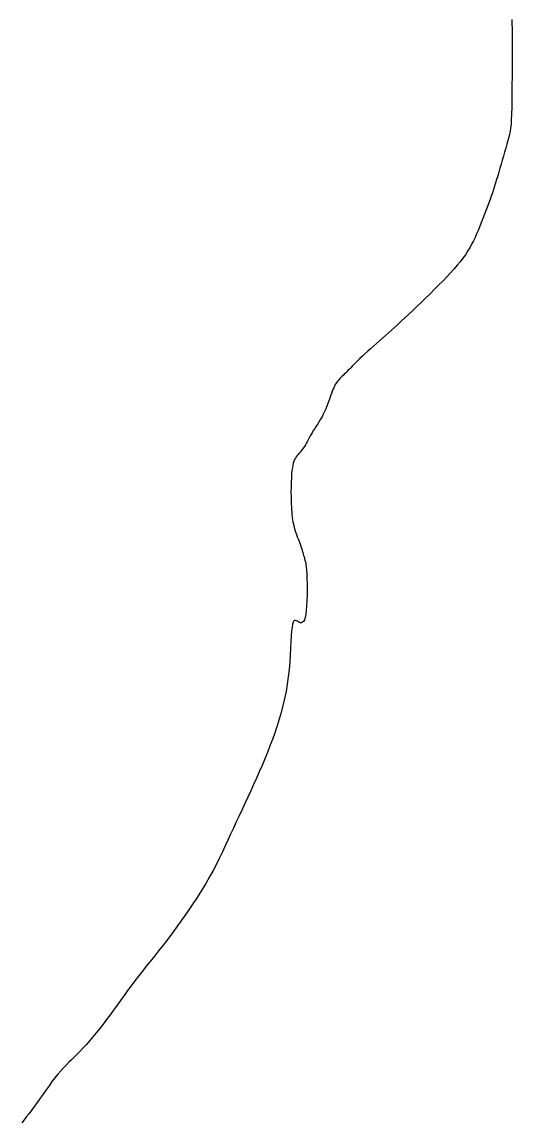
# Model space of a CAD drawing. Extents: x 126 to 330, y 31 to 256.
# Drawn here: x 256.87 to 271.28, y 114.47 to 146.74 of the extents above; entities that cross this region are included whole.
import ezdxf

# ---------------------------------------------------------------- set-up
doc = ezdxf.new("R2010")
doc.units = 0
doc.layers.add('L35', color=3, linetype='CONTINUOUS')

msp = doc.modelspace()

# ---------------------------------------------------------------- linework, layer by layer
at = {"layer": 'L35', "linetype": 'Continuous'}
msp.add_lwpolyline([(271.279, 146.817), (271.282, 146.424), (271.283, 146.013), (271.283, 145.601), (271.282, 145.203), (271.28, 144.834), (271.277, 144.512), (271.274, 144.247), (271.268, 144.035), (271.262, 143.866), (271.253, 143.732), (271.241, 143.623), (271.227, 143.53), (271.209, 143.445), (271.187, 143.358), (271.161, 143.261), (271.132, 143.156), (271.1, 143.043), (271.066, 142.926), (271.031, 142.806), (270.996, 142.684), (270.96, 142.564), (270.925, 142.447), (270.892, 142.334), (270.861, 142.226), (270.83, 142.122), (270.799, 142.02), (270.769, 141.92), (270.738, 141.822), (270.706, 141.724), (270.673, 141.626), (270.638, 141.528), (270.602, 141.429), (270.565, 141.329), (270.526, 141.229), (270.487, 141.128), (270.447, 141.027), (270.407, 140.925), (270.366, 140.824), (270.325, 140.723), (270.284, 140.621), (270.241, 140.52), (270.196, 140.418), (270.148, 140.317), (270.096, 140.215), (270.039, 140.114), (269.978, 140.012), (269.911, 139.911), (269.837, 139.809), (269.758, 139.705), (269.671, 139.6), (269.578, 139.492), (269.478, 139.381), (269.371, 139.266), (269.256, 139.147), (269.134, 139.023), (269.007, 138.895), (268.876, 138.766), (268.743, 138.637), (268.611, 138.51), (268.481, 138.386), (268.355, 138.267), (268.236, 138.155), (268.125, 138.051), (268.022, 137.954), (267.924, 137.863), (267.83, 137.777), (267.741, 137.695), (267.653, 137.616), (267.566, 137.538), (267.478, 137.461), (267.39, 137.382), (267.301, 137.304), (267.212, 137.226), (267.124, 137.149), (267.039, 137.074), (266.958, 137.002), (266.882, 136.932), (266.811, 136.865), (266.746, 136.803), (266.688, 136.745), (266.635, 136.691), (266.586, 136.64), (266.542, 136.593), (266.5, 136.548), (266.46, 136.507), (266.423, 136.469), (266.386, 136.433), (266.35, 136.399), (266.315, 136.366), (266.282, 136.335), (266.249, 136.303), (266.218, 136.272), (266.189, 136.24), (266.161, 136.207), (266.135, 136.172), (266.11, 136.135), (266.086, 136.096), (266.063, 136.053), (266.04, 136.006), (266.018, 135.955), (265.995, 135.899), (265.972, 135.838), (265.947, 135.77), (265.922, 135.699), (265.896, 135.623), (265.868, 135.545), (265.838, 135.465), (265.806, 135.385), (265.772, 135.305), (265.735, 135.228), (265.696, 135.152), (265.654, 135.08), (265.612, 135.009), (265.569, 134.941), (265.525, 134.874), (265.483, 134.809), (265.441, 134.745), (265.402, 134.681), (265.365, 134.618), (265.331, 134.557), (265.298, 134.496), (265.267, 134.438), (265.237, 134.382), (265.207, 134.329), (265.178, 134.279), (265.147, 134.233), (265.117, 134.191), (265.085, 134.153), (265.054, 134.116), (265.023, 134.081), (264.993, 134.047), (264.965, 134.012), (264.938, 133.975), (264.913, 133.936), (264.89, 133.893), (264.87, 133.846), (264.853, 133.791), (264.837, 133.728), (264.824, 133.655), (264.813, 133.571), (264.803, 133.472), (264.796, 133.359), (264.79, 133.229), (264.786, 133.087), (264.784, 132.936), (264.785, 132.779), (264.789, 132.622), (264.797, 132.469), (264.808, 132.322), (264.823, 132.187), (264.841, 132.065), (264.864, 131.958), (264.889, 131.862), (264.915, 131.776), (264.942, 131.699), (264.97, 131.629), (264.996, 131.563), (265.021, 131.501), (265.044, 131.441), (265.064, 131.383), (265.082, 131.327), (265.099, 131.272), (265.114, 131.22), (265.129, 131.17), (265.143, 131.123), (265.156, 131.077), (265.17, 131.034), (265.183, 130.99), (265.196, 130.943), (265.208, 130.888), (265.22, 130.823), (265.23, 130.745), (265.239, 130.651), (265.247, 130.536), (265.253, 130.401), (265.256, 130.249), (265.258, 130.087), (265.257, 129.921), (265.253, 129.758), (265.245, 129.603), (265.234, 129.464), (265.22, 129.346), (265.201, 129.255), (265.178, 129.188), (265.153, 129.143), (265.125, 129.116), (265.095, 129.105), (265.065, 129.105), (265.034, 129.115), (265.003, 129.13), (264.973, 129.147), (264.944, 129.163), (264.917, 129.172), (264.891, 129.171), (264.868, 129.156), (264.847, 129.121), (264.829, 129.063), (264.814, 128.976), (264.801, 128.86), (264.792, 128.715), (264.782, 128.548), (264.773, 128.361), (264.762, 128.16), (264.748, 127.949), (264.729, 127.733), (264.705, 127.516), (264.675, 127.301), (264.638, 127.089), (264.596, 126.881), (264.547, 126.675), (264.494, 126.472), (264.436, 126.271), (264.374, 126.072), (264.308, 125.875), (264.239, 125.679), (264.167, 125.486), (264.091, 125.293), (264.014, 125.103), (263.934, 124.913), (263.853, 124.725), (263.77, 124.537), (263.686, 124.351), (263.601, 124.165), (263.515, 123.981), (263.429, 123.797), (263.344, 123.615), (263.259, 123.434), (263.174, 123.254), (263.091, 123.076), (263.009, 122.899), (262.928, 122.724), (262.848, 122.549), (262.766, 122.374), (262.681, 122.197), (262.591, 122.017), (262.495, 121.833), (262.391, 121.643), (262.278, 121.447), (262.154, 121.244), (262.022, 121.036), (261.883, 120.825), (261.739, 120.614), (261.592, 120.405), (261.446, 120.201), (261.3, 120.003), (261.159, 119.815), (261.023, 119.638), (260.893, 119.471), (260.767, 119.313), (260.646, 119.161), (260.528, 119.015), (260.414, 118.872), (260.303, 118.73), (260.193, 118.589), (260.086, 118.446), (259.98, 118.302), (259.875, 118.158), (259.772, 118.014), (259.669, 117.871), (259.567, 117.729), (259.465, 117.589), (259.363, 117.453), (259.262, 117.319), (259.161, 117.19), (259.061, 117.064), (258.962, 116.944), (258.865, 116.83), (258.769, 116.721), (258.677, 116.619), (258.587, 116.524), (258.501, 116.436), (258.417, 116.354), (258.335, 116.274), (258.255, 116.196), (258.175, 116.117), (258.094, 116.034), (258.013, 115.945), (257.93, 115.849), (257.845, 115.743), (257.758, 115.629), (257.67, 115.51), (257.582, 115.387), (257.495, 115.263), (257.408, 115.14), (257.324, 115.02), (257.241, 114.906), (257.162, 114.798), (257.086, 114.697), (257.013, 114.601), (256.943, 114.51), (256.875, 114.422)], dxfattribs=at)

doc.saveas('drawing.dxf')
